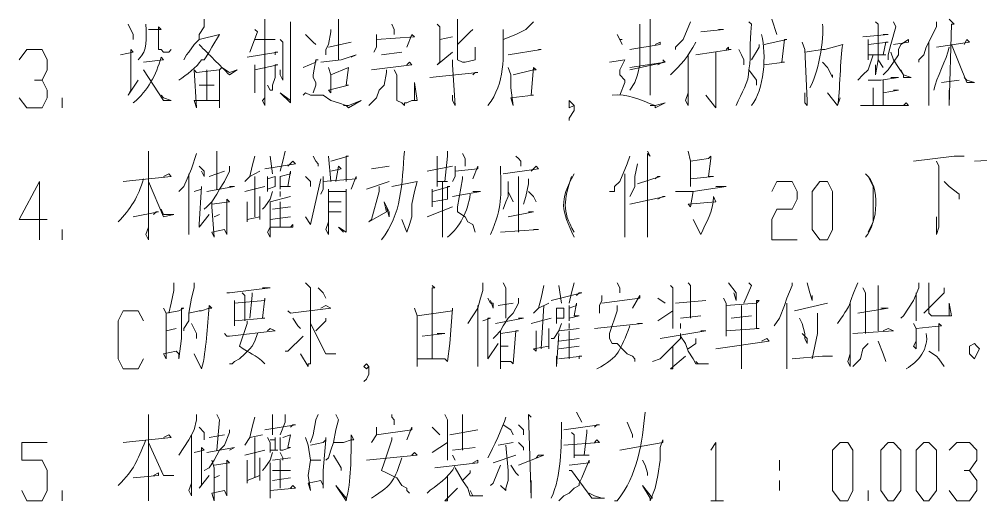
# Model space of a CAD drawing. Header units: millimetres. Extents: x -219 to 948, y -831 to -7.
# Drawn here: x 455.4 to 523.7, y -544.1 to -509.9 of the extents above; entities that cross this region are included whole.
import ezdxf

# ---------------------------------------------------------------- set-up
doc = ezdxf.new("R2010")
doc.units = ezdxf.units.MM
doc.layers.add('1', color=7, linetype='Continuous')

msp = doc.modelspace()

# ---------------------------------------------------------------- linework, layer by layer
at = {"layer": '1', "color": 0, "lineweight": 5}
for points in [[(463.175, -510.269), (463.535, -510.989), (463.535, -511.349)], [(468.575, -509.909), (468.575, -510.449), (468.215, -510.989), (468.215, -511.349), (467.855, -511.709), (467.495, -512.249), (467.315, -512.429), (467.135, -512.789)], [(472.895, -509.909), (472.895, -516.029), (472.715, -515.669), (472.895, -515.489)], [(474.695, -510.089), (474.695, -510.449), (474.695, -515.489), (474.695, -515.669), (474.695, -515.849), (473.975, -515.129), (474.695, -515.669)], [(478.115, -509.909), (478.115, -512.789)], [(481.895, -510.269), (482.075, -510.629), (482.075, -510.989)], [(485.135, -510.269), (485.315, -510.449), (485.315, -512.969), (485.135, -513.149), (486.215, -512.249)], [(486.575, -509.909), (486.575, -512.789), (486.575, -512.789), (486.935, -512.969), (487.115, -512.969), (487.835, -512.789), (487.835, -511.889), (487.835, -512.789)], [(499.535, -510.269), (499.535, -513.149), (499.355, -513.869), (499.175, -514.409), (498.815, -514.949)], [(500.255, -509.909), (500.255, -515.309), (500.255, -514.589)], [(503.135, -510.089), (502.595, -511.349), (502.055, -511.889), (502.055, -512.069)], [(508.895, -509.909), (509.255, -510.989)], [(516.275, -510.089), (516.455, -510.269), (516.455, -512.789), (516.275, -513.869), (516.275, -513.149)], [(517.535, -510.089), (517.715, -510.449), (517.355, -511.709), (517.175, -512.429), (517.175, -512.789)], [(520.595, -510.089), (520.595, -510.449), (519.875, -511.889), (519.695, -512.429), (519.335, -512.789), (519.335, -512.969)], [(521.495, -509.909), (521.855, -510.269), (521.675, -510.269), (521.495, -516.029), (521.495, -514.949)], [(464.615, -510.629), (465.515, -510.629), (465.335, -510.449), (465.335, -510.809), (465.335, -511.889), (465.335, -512.069), (465.515, -512.069), (465.695, -512.249), (466.055, -512.249), (466.235, -512.069)], [(472.175, -510.629), (472.355, -510.809), (471.815, -512.249)], [(477.575, -510.629), (477.575, -510.809), (477.395, -511.709), (477.215, -512.069), (477.215, -512.429)], [(487.655, -510.629), (487.475, -510.809), (486.935, -511.349), (486.575, -511.709)], [(503.855, -510.809), (505.475, -510.629), (505.115, -510.629)], [(472.175, -511.349), (473.615, -511.349)], [(473.975, -511.349), (474.155, -511.529), (474.155, -514.229), (473.975, -513.869), (473.975, -513.509)], [(475.775, -510.989), (476.315, -511.529), (476.495, -511.709)], [(477.395, -511.889), (479.015, -511.529)], [(480.815, -510.989), (480.815, -511.889), (480.635, -512.249)], [(480.815, -511.349), (483.515, -511.169), (483.335, -510.989), (482.975, -511.889)], [(486.215, -511.169), (485.315, -511.349)], [(497.915, -510.989), (498.095, -511.349), (498.275, -511.349)], [(498.095, -511.349), (498.275, -511.709)], [(498.815, -512.069), (500.975, -511.709), (500.975, -511.529), (500.615, -511.709)], [(498.815, -512.069), (500.975, -511.709), (500.975, -511.529), (500.615, -511.709)], [(508.355, -511.709), (509.975, -511.349), (509.795, -511.349), (509.615, -512.969), (509.795, -512.969), (508.355, -513.149)], [(511.055, -511.529), (511.235, -512.069), (511.415, -515.669), (511.415, -516.029), (511.235, -515.849), (511.235, -515.129)], [(515.375, -511.169), (517.175, -510.989), (516.815, -510.989)], [(515.735, -511.349), (515.735, -511.709), (515.735, -512.429), (515.735, -512.789), (515.735, -512.429), (516.995, -512.429), (516.815, -512.429), (516.995, -511.529), (517.175, -511.529), (515.735, -511.709)], [(517.535, -511.709), (518.615, -511.529), (518.615, -511.349), (518.075, -511.709), (517.895, -512.069), (517.895, -512.429), (517.535, -512.969), (517.175, -513.509), (516.815, -513.869)], [(520.055, -511.529), (520.055, -516.029), (520.055, -515.669), (520.055, -514.949)], [(520.595, -511.889), (522.935, -511.529), (522.755, -511.349), (522.575, -511.709)], [(455.435, -512.789), (455.975, -512.069), (457.055, -512.069), (457.415, -512.789), (457.415, -513.509), (457.055, -514.229), (456.515, -514.229)], [(462.635, -512.429), (463.535, -512.249), (463.355, -512.069), (463.355, -514.949), (463.175, -515.309), (463.895, -514.229)], [(471.635, -512.609), (473.795, -512.249), (473.615, -512.249), (473.615, -512.429)], [(482.615, -512.249), (481.175, -512.429)], [(490.175, -512.429), (492.515, -512.069), (492.515, -512.069), (492.335, -512.069)], [(503.495, -512.429), (506.015, -512.069), (505.835, -512.069), (505.835, -511.889), (505.655, -512.069)], [(504.935, -512.249), (504.935, -516.209), (504.215, -515.309)], [(506.555, -512.069), (506.735, -512.429), (506.915, -512.789), (506.915, -513.149)], [(507.995, -511.709), (507.995, -511.889), (507.455, -512.789)], [(517.355, -512.249), (517.535, -512.789), (517.895, -513.329), (518.255, -513.869), (518.255, -514.049), (518.795, -514.049), (518.255, -513.869), (518.075, -513.509)], [(521.675, -511.709), (522.755, -514.409), (523.295, -514.409), (523.295, -514.409), (522.755, -514.229), (522.575, -514.049)], [(475.595, -513.329), (476.495, -512.969), (476.495, -512.789), (476.675, -512.789), (476.495, -512.789), (476.315, -513.869), (476.315, -514.049), (476.495, -514.409), (476.495, -514.589), (476.315, -515.129)], [(476.855, -512.969), (478.295, -512.789), (479.375, -512.429), (479.015, -512.609)], [(480.455, -513.509), (483.335, -513.149), (483.155, -512.969), (482.975, -513.149)], [(486.215, -512.789), (486.215, -513.149), (486.395, -516.029), (486.215, -515.669), (486.215, -515.309)], [(497.375, -512.969), (498.455, -512.789), (498.455, -512.789), (498.095, -513.509), (498.095, -513.869), (498.455, -514.229), (498.455, -514.409), (498.095, -515.309)], [(498.815, -513.329), (501.335, -512.969), (501.155, -512.789)], [(498.815, -513.509), (501.335, -512.969), (501.155, -512.969), (500.795, -513.149)], [(502.955, -512.429), (502.955, -516.029), (502.775, -515.669), (502.955, -515.129)], [(512.495, -512.969), (512.855, -513.329), (513.035, -513.689), (513.215, -514.049), (513.215, -513.869)], [(516.095, -512.429), (515.735, -513.509), (515.375, -513.869), (515.015, -514.229)], [(516.455, -512.789), (516.815, -513.329)], [(464.255, -513.509), (465.695, -515.669), (466.235, -515.669), (465.695, -515.489), (465.515, -515.309)], [(468.755, -513.509), (468.755, -515.669)], [(472.175, -513.149), (472.175, -515.129), (472.175, -514.589)], [(472.175, -513.509), (473.795, -513.149), (473.615, -513.149), (473.615, -513.509), (473.615, -514.049), (473.435, -514.589), (473.435, -514.949), (473.255, -514.949), (473.075, -514.589), (473.255, -514.949)], [(477.395, -513.329), (477.575, -513.869), (477.575, -515.129), (477.395, -514.949), (478.835, -514.589), (478.655, -514.589), (478.835, -513.329), (477.575, -513.869)], [(481.535, -513.509), (481.535, -513.689), (481.355, -514.589), (480.995, -514.949), (480.815, -515.489), (480.275, -516.029)], [(482.075, -513.509), (482.255, -513.869), (482.255, -515.669), (482.255, -515.669), (482.615, -515.849), (482.795, -516.029), (482.795, -515.849), (482.975, -515.849), (483.335, -515.669), (483.695, -515.669), (483.515, -514.409), (483.515, -515.669)], [(484.595, -514.049), (488.015, -513.689), (487.835, -513.689), (487.655, -513.869)], [(490.175, -513.329), (490.355, -513.869), (490.355, -514.769), (490.535, -516.029), (490.355, -515.489), (491.975, -515.309), (491.795, -515.309), (491.975, -513.329), (492.155, -513.509), (491.975, -513.509), (490.535, -513.869)], [(507.275, -513.509), (507.815, -514.229), (507.815, -514.589)], [(457.055, -514.229), (457.415, -514.949), (457.415, -515.489), (457.055, -516.209), (455.975, -516.209), (455.435, -515.489)], [(515.735, -514.229), (516.635, -514.229), (517.895, -514.049), (517.355, -514.049)], [(516.815, -514.229), (516.815, -516.029)], [(522.215, -514.229), (520.955, -514.409)], [(468.215, -514.589), (469.295, -514.589)], [(516.095, -514.769), (516.095, -514.949), (516.095, -516.029), (515.195, -516.029)], [(516.815, -515.129), (517.895, -514.949), (517.715, -514.949), (517.535, -514.949)], [(458.495, -516.209), (458.495, -515.489)], [(475.595, -515.309), (475.775, -515.129), (476.135, -515.309), (476.675, -515.309), (477.035, -515.309), (477.575, -515.669), (478.115, -515.849), (478.655, -516.029), (478.835, -516.209), (479.735, -515.669), (478.835, -516.029), (478.475, -516.029)], [(494.495, -517.109), (494.495, -516.929), (494.855, -516.389), (494.855, -516.029), (494.495, -515.669), (494.495, -516.029), (494.495, -516.209), (494.855, -516.029)], [(516.095, -516.029), (518.615, -516.029), (518.435, -515.849), (518.255, -516.029)], [(464.615, -519.269), (464.615, -525.569), (464.435, -525.209), (464.615, -524.669)], [(468.035, -519.449), (467.675, -520.529), (467.135, -521.789), (466.775, -522.149)], [(469.475, -519.269), (469.475, -521.969)], [(472.175, -519.629), (471.995, -520.349), (471.815, -521.069), (471.455, -521.429)], [(473.255, -519.629), (473.435, -520.889)], [(474.335, -519.269), (474.155, -519.989), (473.975, -520.709)], [(476.315, -519.629), (476.495, -519.989), (476.675, -520.169), (476.675, -520.349)], [(477.395, -519.629), (477.575, -521.429)], [(477.575, -519.989), (478.835, -519.629), (478.655, -519.629), (478.655, -521.429)], [(485.135, -519.629), (485.135, -519.629), (485.135, -519.629), (485.135, -521.789), (485.135, -521.429), (485.855, -521.429), (485.675, -521.429), (485.855, -519.629), (485.855, -519.269)], [(486.935, -519.449), (487.115, -519.809), (487.115, -520.349), (487.115, -519.989)], [(490.715, -519.629), (490.895, -519.809), (491.075, -519.989), (491.075, -520.349)], [(498.815, -519.629), (498.635, -520.169), (498.095, -521.429), (497.735, -521.789), (497.735, -522.149), (497.375, -522.149)], [(500.075, -519.269), (500.255, -519.629), (500.075, -519.449), (500.075, -525.389), (500.075, -524.129)], [(502.955, -519.269), (503.135, -519.989), (503.135, -521.789), (503.135, -521.249), (504.755, -521.069), (504.395, -521.069), (504.575, -519.809), (504.575, -519.629), (504.575, -519.629), (504.395, -519.809), (503.135, -519.989)], [(518.975, -519.989), (521.855, -519.629), (522.575, -519.629), (522.395, -519.629), (522.035, -519.629)], [(523.295, -519.989), (526.895, -519.809), (526.715, -519.629), (526.535, -519.809)], [(468.215, -520.349), (468.575, -520.709), (468.575, -521.069), (468.395, -520.709)], [(470.375, -520.349), (470.375, -520.709), (470.015, -521.429), (469.655, -521.969), (469.475, -522.329), (469.115, -522.869), (468.755, -523.229), (468.575, -523.409)], [(472.895, -520.529), (475.055, -520.169), (474.875, -519.989), (474.515, -520.349)], [(477.575, -520.709), (478.295, -520.529), (478.115, -520.349), (477.935, -521.429)], [(480.455, -520.529), (481.715, -520.349)], [(486.215, -520.349), (484.415, -520.709)], [(486.395, -520.349), (486.395, -521.069), (486.215, -521.429)], [(486.395, -520.709), (488.015, -520.529), (488.015, -520.349), (487.655, -521.249)], [(489.815, -520.889), (492.335, -520.529), (492.155, -520.349), (491.795, -520.709)], [(499.355, -520.169), (499.175, -521.069), (499.175, -521.789), (498.995, -522.149), (498.815, -522.509)], [(520.595, -519.989), (520.775, -520.349), (520.775, -524.669), (520.595, -525.209), (520.595, -523.949)], [(462.815, -521.429), (466.235, -521.069), (466.055, -520.889), (465.695, -521.069)], [(467.495, -520.889), (467.495, -525.209), (467.495, -524.309)], [(470.015, -520.709), (468.935, -521.069)], [(471.815, -521.069), (472.535, -520.709)], [(472.175, -521.069), (472.175, -523.949)], [(473.075, -521.069), (473.075, -522.149), (473.075, -521.969), (473.615, -521.789), (473.615, -521.789), (473.615, -521.069), (473.615, -521.069), (473.075, -521.249)], [(473.975, -521.069), (473.975, -521.969), (473.975, -521.789), (474.695, -521.789), (474.515, -521.789), (474.695, -520.709), (474.695, -520.889), (473.975, -521.069)], [(475.775, -521.069), (476.135, -521.429), (476.135, -521.789)], [(477.035, -521.069), (477.035, -521.969), (476.855, -522.329)], [(477.035, -521.429), (479.375, -521.249), (479.375, -521.069), (479.015, -521.969)], [(486.935, -521.069), (486.935, -521.249), (486.575, -523.229), (486.575, -523.589), (487.115, -523.949), (487.295, -524.309), (487.655, -524.489), (487.835, -525.029), (487.655, -524.489)], [(490.895, -521.069), (490.895, -525.029)], [(498.455, -520.889), (498.455, -525.389), (498.455, -524.489)], [(499.355, -521.609), (500.975, -521.069), (500.795, -521.069), (500.615, -521.249)], [(515.735, -521.069), (516.095, -521.789), (516.095, -522.149), (516.095, -523.769), (516.095, -524.309), (515.735, -525.029)], [(457.415, -524.129), (455.435, -524.129), (456.875, -521.429), (456.875, -525.569)], [(464.615, -521.429), (465.695, -523.949), (466.415, -523.769), (465.695, -523.769), (465.515, -523.409)], [(467.855, -522.149), (467.855, -522.149), (468.395, -521.969), (468.395, -521.789), (468.215, -524.489), (468.215, -524.669), (468.935, -523.769)], [(468.755, -522.149), (470.735, -521.789), (470.375, -521.789)], [(472.895, -521.789), (471.455, -522.149)], [(475.775, -523.949), (476.135, -524.489), (476.855, -521.249)], [(480.095, -521.969), (481.715, -521.429)], [(480.995, -521.789), (480.995, -522.149), (480.455, -524.129), (480.275, -524.309), (481.535, -523.589), (481.355, -522.869), (481.715, -523.589), (481.715, -523.949), (481.535, -523.229)], [(481.895, -521.789), (483.695, -521.429), (483.695, -521.429), (483.515, -522.149), (483.335, -523.049), (483.335, -523.949), (483.155, -524.489), (482.975, -525.029), (482.975, -525.029), (482.615, -524.129), (482.975, -525.029)], [(484.775, -521.969), (484.775, -523.229), (484.775, -522.869), (485.855, -522.689), (485.855, -521.789), (486.035, -521.789), (484.775, -522.149)], [(485.495, -521.429), (485.495, -525.389), (485.495, -524.309)], [(490.175, -521.429), (490.175, -521.789), (490.175, -522.509), (489.995, -522.869), (489.815, -523.409)], [(491.615, -521.249), (491.615, -521.609), (491.435, -522.509), (491.255, -523.049)], [(502.055, -522.149), (502.415, -522.149), (503.315, -522.149), (505.655, -521.789), (505.295, -521.789), (504.935, -521.789)], [(508.895, -522.149), (509.255, -521.429), (510.335, -521.429), (510.695, -522.149), (510.695, -522.689), (510.335, -523.409), (509.255, -523.409), (508.895, -524.129), (508.895, -525.569), (510.695, -525.569)], [(512.315, -525.569), (511.775, -524.849), (511.775, -522.149), (512.315, -521.429), (512.855, -521.429), (513.215, -522.149), (513.215, -524.849), (512.855, -525.569), (512.315, -525.569)], [(521.135, -521.429), (521.495, -521.789), (522.215, -522.329), (522.215, -522.689)], [(471.635, -522.869), (471.635, -524.309), (471.635, -524.129), (472.535, -523.949), (472.535, -524.129), (472.535, -523.229), (472.535, -522.509)], [(473.435, -522.149), (473.255, -522.689), (472.895, -523.229), (472.715, -523.409)], [(473.255, -522.869), (474.695, -522.509)], [(473.975, -522.149), (473.975, -522.509), (473.975, -522.509)], [(477.395, -521.969), (477.395, -525.209), (477.215, -524.849), (477.395, -524.309)], [(477.395, -522.149), (478.655, -522.149), (478.655, -521.969), (478.655, -525.029), (478.115, -524.669), (478.475, -525.029)], [(486.215, -522.509), (488.195, -522.149), (487.655, -522.149)], [(490.175, -522.149), (490.535, -522.869)], [(491.615, -522.149), (491.975, -522.509), (492.155, -522.869)], [(498.815, -523.049), (501.335, -522.509), (501.155, -522.509), (500.795, -522.689)], [(469.115, -522.869), (469.115, -523.229), (469.295, -525.389), (469.115, -525.029), (470.015, -524.849), (470.195, -525.209), (470.195, -522.689), (470.375, -522.869), (469.115, -523.049)], [(473.255, -522.869), (473.255, -525.389), (473.075, -525.029), (473.255, -524.669)], [(473.435, -523.409), (474.695, -523.229)], [(473.975, -522.869), (473.975, -524.669)], [(478.295, -522.869), (477.395, -522.869)], [(486.215, -523.229), (484.415, -523.949)], [(463.535, -523.949), (465.335, -523.589), (465.155, -523.589), (464.975, -523.769)], [(469.655, -523.769), (469.295, -523.949)], [(477.395, -523.589), (478.295, -523.589)], [(490.175, -523.949), (491.975, -523.589), (491.795, -523.589), (491.615, -523.589)], [(474.695, -523.949), (473.255, -524.129)], [(473.255, -524.669), (474.875, -524.669), (474.875, -524.489), (474.695, -524.669)], [(458.495, -525.569), (458.495, -524.849)], [(489.635, -525.029), (492.335, -524.849), (491.975, -524.849)], [(466.415, -528.629), (466.415, -529.169), (466.235, -530.069), (466.055, -530.789)], [(467.855, -528.629), (467.855, -528.989), (467.675, -529.709), (467.495, -530.789), (467.495, -531.329), (467.135, -531.869), (467.135, -532.049)], [(475.775, -528.629), (476.135, -528.989), (476.135, -534.389), (475.955, -534.389), (475.955, -534.569), (475.415, -533.669)], [(488.375, -528.629), (488.375, -529.169), (488.195, -529.709), (488.015, -530.429), (487.655, -530.969), (487.295, -531.509)], [(489.815, -528.629), (489.995, -528.989), (489.995, -531.149)], [(494.855, -528.629), (494.675, -529.349), (494.495, -530.069)], [(497.915, -528.629), (498.095, -528.989), (498.095, -528.989), (498.095, -529.349)], [(502.955, -528.629), (503.135, -528.809), (503.135, -531.149)], [(505.835, -528.629), (506.375, -529.349), (506.375, -529.889), (506.195, -529.349)], [(507.275, -528.629), (507.455, -528.809), (507.455, -528.809), (506.915, -530.069)], [(510.335, -528.629), (510.335, -528.809), (509.975, -529.709), (509.795, -530.249), (509.435, -531.149), (509.075, -531.689)], [(511.415, -528.629), (511.595, -529.349), (511.775, -529.889), (511.775, -529.529)], [(519.335, -528.629), (519.335, -528.989), (518.975, -529.889), (518.615, -530.429), (518.255, -530.969), (518.075, -531.149)], [(520.055, -528.629), (520.055, -530.789), (520.235, -530.969), (521.675, -530.969), (521.495, -530.069), (521.495, -530.969)], [(470.195, -529.349), (470.375, -529.349), (473.255, -528.989), (473.075, -528.989), (472.715, -528.989)], [(471.275, -529.349), (471.455, -529.529), (471.455, -531.329)], [(471.995, -529.349), (471.995, -529.529), (471.815, -531.149)], [(476.675, -528.989), (477.035, -529.349), (477.215, -529.709)], [(484.775, -528.809), (484.955, -528.989), (484.775, -528.989), (484.775, -534.029)], [(492.695, -528.809), (492.515, -529.709), (492.335, -530.429), (491.975, -530.789)], [(493.235, -529.889), (495.395, -529.349), (495.215, -529.349), (495.035, -529.529)], [(493.775, -528.809), (493.955, -530.069)], [(501.695, -528.809), (501.875, -528.989), (501.875, -528.989), (501.875, -531.869)], [(515.375, -528.989), (515.555, -529.349), (515.555, -532.229)], [(516.455, -528.809), (516.455, -528.989), (516.455, -532.049)], [(519.155, -529.349), (519.155, -531.329), (519.155, -530.789)], [(521.135, -528.989), (521.135, -529.349), (520.415, -530.069), (520.055, -530.429), (519.695, -530.789)], [(470.735, -529.889), (470.735, -530.249), (470.735, -531.689), (470.735, -531.329), (472.895, -531.149), (472.715, -531.149), (472.895, -529.709), (472.895, -529.889), (470.735, -530.069)], [(488.735, -529.709), (488.915, -530.069), (489.095, -530.069), (489.095, -530.429), (488.915, -529.889)], [(490.895, -529.709), (490.895, -530.069), (490.535, -530.789), (490.175, -531.149), (489.815, -531.689), (489.635, -532.049), (489.275, -532.409), (489.095, -532.589)], [(490.535, -530.069), (489.455, -530.249)], [(492.335, -530.429), (493.055, -530.069)], [(494.495, -530.249), (494.495, -531.329), (494.495, -531.149), (495.215, -530.969), (494.855, -530.969), (495.035, -530.069), (495.035, -530.249), (494.495, -530.429)], [(496.835, -529.529), (496.835, -529.889), (496.655, -530.249), (496.655, -530.429), (496.655, -530.789)], [(496.835, -530.069), (499.535, -529.709), (499.535, -529.529), (498.995, -530.429)], [(500.795, -529.709), (501.335, -530.069)], [(502.055, -530.069), (504.215, -529.889)], [(505.475, -529.709), (505.655, -530.069), (505.655, -530.969), (505.655, -532.409), (505.655, -532.049), (507.995, -531.869), (507.815, -531.869), (507.815, -530.069), (507.995, -529.889), (507.815, -529.889), (507.815, -530.069), (505.655, -530.249)], [(509.975, -530.069), (509.975, -534.749), (509.975, -534.029)], [(510.515, -530.609), (512.855, -530.069)], [(514.475, -530.069), (514.475, -534.569), (514.295, -534.209), (514.475, -533.669)], [(464.255, -534.029), (463.895, -534.749), (462.815, -534.749), (462.455, -534.029), (462.455, -531.329), (462.815, -530.609), (463.895, -530.609), (464.255, -531.329)], [(465.695, -530.429), (465.875, -530.789), (465.875, -534.029), (465.695, -533.669), (466.595, -533.489), (466.775, -533.669), (466.775, -534.029), (466.955, -532.589), (466.955, -530.429), (467.135, -530.429), (466.775, -530.609), (465.875, -530.789)], [(474.515, -530.609), (474.695, -530.789), (474.695, -530.789), (477.575, -530.429), (477.215, -530.249), (476.855, -530.429)], [(483.515, -530.429), (483.695, -530.969), (483.695, -534.569), (483.695, -534.029), (485.675, -534.029), (485.315, -534.029), (485.675, -534.029), (485.855, -534.209), (486.035, -532.949), (486.215, -530.429), (486.215, -530.609), (483.695, -530.969)], [(488.015, -530.249), (488.015, -534.569), (488.015, -534.209), (488.015, -533.489)], [(492.695, -530.249), (492.515, -533.309)], [(493.595, -530.429), (493.595, -531.509), (493.595, -531.149), (494.135, -531.149), (494.135, -531.149), (494.135, -530.429), (493.595, -530.429)], [(497.915, -530.249), (497.915, -530.609), (497.375, -532.229), (497.375, -532.589), (497.555, -532.949), (497.915, -532.949), (498.275, -533.309), (498.635, -533.669), (498.995, -533.849), (499.175, -534.029), (499.175, -534.209)], [(500.795, -531.329), (501.875, -530.609)], [(506.735, -530.249), (506.735, -532.949), (506.735, -534.749), (506.735, -534.389), (506.735, -533.669)], [(515.015, -530.789), (517.175, -530.429), (516.995, -530.429), (516.635, -530.429)], [(474.875, -531.149), (475.235, -531.689), (475.415, -531.869)], [(477.215, -531.149), (477.215, -531.329), (476.495, -532.049)], [(488.375, -531.329), (488.915, -531.149), (488.735, -531.149), (488.735, -533.669), (488.735, -534.029), (489.455, -532.949)], [(489.275, -531.509), (491.255, -531.149), (491.075, -531.149), (490.895, -531.149)], [(493.235, -531.149), (491.795, -531.509)], [(502.415, -531.149), (503.855, -530.969)], [(506.015, -531.149), (507.455, -530.969)], [(510.875, -531.149), (511.055, -531.509), (511.235, -532.229), (511.235, -532.589), (511.415, -532.949), (511.415, -532.589), (511.055, -532.229)], [(512.135, -530.789), (512.135, -531.149), (512.135, -532.229), (511.955, -533.129), (511.775, -534.029)], [(465.875, -532.049), (466.595, -531.869)], [(467.675, -531.509), (468.035, -532.229), (468.035, -532.589)], [(470.015, -532.229), (470.195, -532.409), (470.375, -532.409), (473.615, -532.049), (473.255, -531.869), (473.075, -532.049)], [(476.135, -531.509), (477.215, -533.669), (477.935, -533.669), (477.215, -533.669), (477.035, -533.309)], [(489.635, -532.049), (489.635, -534.749), (489.635, -534.209), (490.355, -534.209), (490.535, -534.389), (490.715, -532.049), (490.895, -532.049), (489.635, -532.229)], [(492.155, -532.049), (492.155, -533.489), (491.975, -533.309), (493.055, -533.129), (493.055, -533.309), (493.055, -532.589), (493.055, -531.869)], [(493.955, -531.509), (493.775, -532.049), (493.415, -532.589), (493.235, -532.589)], [(493.775, -532.049), (495.215, -531.869)], [(494.495, -531.509), (494.495, -531.689), (494.495, -531.869)], [(494.495, -532.049), (494.495, -534.029)], [(496.295, -531.869), (499.715, -531.509), (499.535, -531.509), (499.355, -531.509)], [(500.975, -532.589), (504.215, -532.049), (503.855, -532.049)], [(502.415, -531.509), (502.415, -531.869)], [(514.655, -532.229), (517.535, -532.049), (517.175, -531.869), (516.815, -532.049)], [(518.975, -531.509), (519.155, -531.869), (519.155, -533.309), (518.975, -533.129), (519.155, -532.769)], [(519.155, -531.869), (520.955, -531.689), (520.775, -531.509), (520.775, -533.489), (520.775, -532.769)], [(472.355, -532.229), (472.175, -532.769), (471.995, -533.129), (471.815, -533.309), (471.455, -533.669), (471.095, -534.029), (470.735, -534.209), (470.555, -534.389), (470.375, -534.389)], [(474.335, -533.489), (474.515, -533.489), (475.595, -532.409)], [(484.055, -532.409), (485.675, -532.229), (485.495, -532.229), (485.135, -532.229)], [(493.775, -532.229), (493.595, -534.569), (493.595, -533.849)], [(493.775, -532.769), (495.215, -532.589)], [(502.415, -532.229), (502.415, -532.589), (502.055, -532.949), (501.515, -533.489), (500.975, -534.029), (500.435, -534.209)], [(502.415, -532.409), (502.775, -532.949), (502.955, -533.489), (503.315, -534.029), (503.495, -534.389), (504.395, -534.389), (503.675, -534.389), (503.495, -534.209)], [(503.495, -532.589), (503.495, -532.949), (502.955, -533.309)], [(504.935, -533.309), (508.715, -532.769), (508.535, -532.589), (508.175, -532.769)], [(516.455, -532.769), (516.815, -533.669), (516.995, -534.209), (516.815, -533.669)], [(490.175, -533.129), (489.635, -533.129)], [(495.215, -533.129), (493.775, -533.309)], [(501.875, -533.129), (501.875, -534.749), (501.695, -534.749), (502.775, -533.849)], [(515.735, -532.949), (515.375, -533.309), (515.195, -534.029), (514.655, -534.569)], [(520.055, -533.489), (520.595, -533.849), (520.775, -534.029), (521.135, -534.569)], [(523.655, -533.309), (523.475, -533.129), (523.295, -532.949), (522.935, -533.129), (522.935, -533.309), (522.935, -533.669), (523.295, -534.029), (523.475, -533.669), (523.655, -533.309)], [(493.775, -534.029), (495.395, -533.849), (495.215, -533.849), (495.215, -534.029)], [(510.335, -534.029), (512.495, -533.849), (513.215, -533.849)], [(479.915, -535.649), (480.095, -535.469), (480.275, -535.109), (480.275, -534.569), (480.095, -534.389), (479.915, -534.569), (480.095, -534.749), (480.275, -534.569)], [(464.615, -537.989), (464.615, -544.109), (464.615, -543.209)], [(468.035, -537.989), (468.035, -538.349), (467.855, -539.069), (467.495, -539.789), (467.135, -540.329), (466.775, -540.869)], [(469.475, -537.989), (469.655, -538.349), (469.475, -540.509)], [(472.175, -538.169), (471.995, -538.889), (471.815, -539.609), (471.455, -540.149)], [(473.435, -537.989), (473.435, -539.429)], [(474.335, -537.989), (474.335, -538.529), (473.975, -539.429)], [(476.675, -537.989), (476.495, -538.349), (476.315, -539.429), (476.135, -539.969)], [(477.935, -537.989), (478.115, -538.349), (477.935, -539.069), (477.755, -539.969), (477.575, -540.509), (477.395, -541.049), (477.215, -541.229)], [(481.895, -537.989), (481.895, -538.169), (482.075, -538.349), (482.075, -538.709)], [(485.675, -537.989), (485.855, -538.349), (485.855, -541.229)], [(486.935, -537.989), (486.935, -538.169), (486.935, -537.989), (486.935, -540.509)], [(491.615, -537.989), (491.795, -538.169), (491.615, -537.989), (491.795, -543.929), (491.795, -542.669)], [(495.035, -537.809), (495.395, -538.529)], [(468.215, -538.889), (468.575, -539.249), (468.575, -539.789), (468.575, -539.249)], [(472.895, -539.069), (475.055, -538.709), (474.875, -538.709), (474.695, -538.889)], [(480.815, -538.889), (480.815, -539.429), (480.455, -539.969)], [(480.815, -539.429), (483.335, -539.069), (483.335, -538.889), (482.975, -539.789)], [(484.775, -538.889), (485.315, -539.429)], [(489.815, -538.709), (490.355, -539.069), (490.535, -539.429)], [(490.895, -538.709), (491.255, -539.069), (491.255, -539.429)], [(494.135, -539.069), (496.655, -538.709), (496.475, -538.709), (496.295, -538.889)], [(498.995, -539.609), (498.995, -539.429), (498.635, -538.529)], [(462.815, -539.969), (466.235, -539.609), (466.055, -539.429), (465.695, -539.609)], [(467.675, -539.429), (467.675, -543.749), (467.495, -543.389), (467.675, -542.849)], [(470.375, -539.069), (470.375, -539.249), (470.015, -540.149), (469.655, -540.509), (469.295, -541.229), (468.935, -541.769), (468.575, -541.949)], [(470.015, -539.429), (468.935, -539.609)], [(471.815, -539.609), (472.715, -539.429)], [(472.175, -539.609), (472.175, -542.489)], [(473.075, -539.609), (473.255, -539.969), (473.255, -540.689), (473.255, -540.509), (473.795, -540.509), (473.615, -540.509), (473.615, -539.609), (473.615, -539.789), (473.255, -539.789)], [(473.975, -539.609), (473.975, -540.509), (474.155, -540.509), (474.695, -540.329), (474.515, -540.329), (474.695, -539.429), (474.695, -539.429), (474.155, -539.609)], [(475.775, -539.609), (475.955, -540.149), (476.135, -541.229), (475.955, -542.309), (476.135, -543.389), (475.955, -542.849), (476.855, -542.669), (477.035, -543.029), (477.035, -543.209), (477.035, -541.949), (477.215, -539.789), (477.215, -539.609), (477.215, -539.789), (477.035, -539.969), (476.135, -540.149)], [(481.895, -539.609), (481.895, -539.789), (481.355, -541.409), (481.175, -541.949), (481.535, -542.129), (481.895, -542.309), (482.255, -542.489), (482.615, -543.029), (482.975, -543.209), (482.975, -543.389), (483.155, -543.569)], [(486.035, -539.429), (488.015, -539.069)], [(494.675, -539.249), (494.855, -539.429), (494.855, -541.049), (494.855, -540.869), (495.935, -540.869), (495.575, -540.869), (495.755, -539.249), (495.755, -539.069)], [(455.615, -543.389), (455.975, -544.109), (457.055, -544.109), (457.415, -543.389), (457.415, -541.949), (457.055, -541.229), (455.615, -541.229), (455.615, -539.969), (457.415, -539.969)], [(464.615, -539.969), (465.695, -542.309), (466.415, -542.309), (465.695, -542.309), (465.515, -541.949)], [(467.855, -540.689), (468.575, -540.509), (468.395, -540.329), (468.395, -543.029), (468.215, -543.209), (468.935, -542.309)], [(468.755, -540.689), (470.735, -540.329), (470.735, -540.329), (470.375, -540.509)], [(484.775, -540.689), (485.855, -539.969)], [(486.215, -540.509), (487.835, -540.329)], [(490.535, -539.969), (489.455, -540.149)], [(489.995, -540.149), (490.175, -541.949), (490.175, -542.669), (489.995, -543.209), (489.995, -543.389), (489.635, -543.029), (489.995, -543.389)], [(490.895, -539.969), (491.255, -540.329), (491.255, -540.509)], [(494.135, -540.149), (496.655, -539.969), (496.475, -539.789), (496.295, -539.969)], [(499.715, -543.029), (500.255, -543.929), (500.255, -544.109), (500.615, -543.209), (500.795, -542.309), (500.975, -541.229), (500.975, -540.329), (501.155, -539.789), (501.155, -539.969), (498.095, -540.509)], [(504.575, -540.509), (504.935, -539.969), (504.935, -544.109)], [(513.755, -544.109), (513.215, -543.389), (513.215, -540.509), (513.755, -539.969), (514.295, -539.969), (514.655, -540.509), (514.655, -543.389), (514.295, -544.109), (513.755, -544.109)], [(517.175, -544.109), (516.635, -543.389), (516.635, -540.509), (517.175, -539.969), (517.535, -539.969), (518.075, -540.509), (518.075, -543.389), (517.535, -544.109), (517.175, -544.109)], [(519.695, -544.109), (519.155, -543.389), (519.155, -540.509), (519.695, -539.969), (520.055, -539.969), (520.595, -540.509), (520.595, -543.389), (520.055, -544.109), (519.695, -544.109)], [(521.495, -540.509), (522.035, -539.969), (522.935, -539.969), (523.475, -540.509), (523.475, -541.229), (522.935, -541.949), (522.575, -541.949)], [(472.895, -540.509), (471.455, -540.869)], [(473.435, -540.689), (473.255, -541.229), (472.895, -541.769), (472.715, -541.949)], [(473.975, -540.689), (474.155, -541.049), (474.155, -541.229)], [(477.755, -540.869), (478.295, -541.769), (478.295, -541.949)], [(480.095, -541.229), (483.695, -540.869), (483.515, -540.689), (483.335, -540.869)], [(486.215, -540.869), (486.395, -541.229)], [(489.095, -541.409), (490.715, -540.869)], [(490.895, -541.589), (492.695, -540.869), (492.335, -540.869), (492.155, -541.049)], [(469.115, -541.229), (469.295, -541.769), (469.295, -544.109), (469.115, -543.569), (470.015, -543.389), (470.195, -543.749), (470.195, -541.229), (470.375, -541.409), (469.295, -541.589)], [(471.635, -541.229), (471.635, -542.849), (471.635, -542.669), (472.535, -542.309), (472.535, -542.669), (472.535, -541.949), (472.535, -541.049)], [(473.255, -541.409), (473.255, -543.929), (473.255, -543.209)], [(473.435, -541.229), (474.695, -541.049)], [(473.975, -541.229), (473.975, -543.209)], [(476.135, -541.229), (476.855, -541.229)], [(484.955, -541.769), (488.015, -541.409), (488.015, -541.229), (487.655, -541.409)], [(489.635, -541.589), (489.095, -542.849), (488.915, -543.029)], [(490.355, -541.589), (490.715, -542.129), (490.895, -542.309)], [(494.495, -541.589), (495.935, -541.409), (495.935, -541.229), (495.395, -542.489), (495.215, -542.849), (495.215, -543.029), (494.855, -543.209), (494.495, -543.569), (494.135, -543.749), (493.775, -544.109)], [(499.715, -541.229), (499.895, -541.589), (500.075, -542.129), (500.075, -542.309)], [(509.435, -541.229), (509.435, -541.949)], [(463.535, -542.489), (465.335, -542.309), (465.335, -542.129), (464.975, -542.309)], [(469.655, -542.309), (469.295, -542.489)], [(473.435, -541.949), (474.695, -541.949)], [(485.855, -542.309), (485.855, -544.109), (485.675, -544.109), (486.575, -543.209)], [(486.395, -541.769), (486.935, -542.669), (487.295, -543.209), (487.475, -543.749), (487.655, -543.749), (488.375, -543.749), (487.655, -543.749), (487.475, -543.389)], [(487.475, -541.949), (487.475, -542.129), (486.935, -542.669)], [(494.495, -541.949), (494.675, -541.949), (496.115, -543.929), (497.015, -543.929), (496.835, -543.929), (496.295, -543.749), (495.935, -543.569)], [(522.935, -541.949), (523.475, -542.669), (523.475, -543.389), (522.935, -544.109), (522.035, -544.109), (521.495, -543.389)], [(473.255, -543.389), (475.055, -543.209), (474.875, -543.029), (474.695, -543.209)], [(474.695, -542.489), (473.435, -542.669)], [(499.715, -543.029), (500.435, -543.929), (500.255, -543.929)], [(509.435, -542.669), (509.435, -543.389)], [(458.495, -544.109), (458.495, -543.389)], [(515.735, -544.109), (515.735, -543.389)], [(504.575, -544.109), (505.475, -544.109)]]:
    msp.add_lwpolyline(points, dxfattribs=at)
for points in [[(464.435, -510.269), (464.435, -511.349), (464.615, -512.069), (463.895, -512.789)], [(512.495, -510.269), (512.675, -511.169), (512.135, -514.049), (511.595, -514.769)], [(503.495, -511.529), (502.955, -512.609), (502.415, -513.149), (501.695, -513.869)], [(508.175, -510.989), (508.535, -512.429), (508.355, -514.949), (507.455, -516.029)], [(521.495, -511.889), (521.315, -512.789), (520.595, -514.049), (520.415, -514.949)], [(481.175, -525.569), (482.615, -523.769), (482.615, -521.609), (482.795, -519.269)], [(489.635, -520.349), (489.635, -522.689), (489.815, -523.049), (488.915, -525.209)], [(494.855, -525.389), (493.955, -523.409), (493.775, -522.869), (494.855, -520.889)], [(494.675, -521.069), (494.135, -522.869), (493.955, -523.409), (494.855, -525.029)], [(515.555, -525.389), (516.455, -524.309), (516.635, -521.789), (515.555, -520.889)], [(464.255, -521.249), (463.895, -522.509), (463.355, -523.409), (462.455, -524.309)], [(487.475, -522.329), (487.295, -523.589), (486.755, -524.669), (485.855, -525.389)], [(515.015, -528.629), (514.115, -530.609), (514.835, -529.709), (513.575, -531.509)], [(498.815, -531.689), (498.095, -533.489), (498.095, -533.849), (496.475, -534.749)], [(519.875, -532.229), (520.055, -533.309), (519.335, -534.209), (518.435, -534.749)], [(489.995, -538.169), (489.815, -538.889), (489.095, -540.329), (488.735, -541.049)], [(493.955, -538.529), (493.955, -540.329), (493.955, -542.309), (493.235, -543.929)], [(464.435, -539.789), (463.715, -541.409), (463.715, -541.769), (462.455, -543.029)], [(482.615, -541.049), (482.075, -542.669), (482.075, -542.849), (480.455, -543.929)], [(486.395, -541.589), (486.035, -542.489), (484.955, -543.029), (484.415, -543.569)]]:
    msp.add_open_spline(points, degree=3, dxfattribs=at)
for points, knots in [([(491.975, -510.089), (491.975, -510.089), (491.795, -510.269), (491.795, -510.269), (491.795, -510.269), (491.435, -510.629), (491.435, -510.629), (491.435, -510.629), (490.715, -510.989), (490.715, -510.989), (490.715, -510.989), (489.815, -511.349), (489.815, -511.349), (489.815, -511.349), (489.815, -510.629), (489.815, -510.629), (489.815, -512.609), (489.995, -514.409), (488.735, -516.029)], [0, 0, 0, 0, 1, 1, 1, 2, 2, 2, 3, 3, 3, 4, 4, 4, 5, 5, 5, 6, 6, 6, 6]), ([(507.275, -510.089), (507.275, -510.089), (507.455, -510.269), (507.455, -510.269), (507.455, -510.269), (507.455, -510.269), (507.455, -510.269), (507.275, -511.889), (507.455, -512.249), (507.275, -513.509), (507.275, -514.409), (506.735, -515.129), (506.375, -516.029)], [0, 0, 0, 0, 1, 1, 1, 2, 2, 2, 3, 3, 3, 4, 4, 4, 4]), ([(468.215, -511.349), (468.215, -511.349), (469.655, -510.989), (469.655, -510.989), (469.655, -510.989), (469.655, -510.989), (469.655, -510.989), (469.655, -510.989), (469.115, -511.889), (469.115, -511.889), (469.115, -511.889), (468.935, -512.249), (468.935, -512.249), (468.935, -512.249), (468.575, -512.789), (468.575, -512.789), (468.575, -512.789), (468.395, -512.789), (468.395, -512.789), (468.035, -513.329), (467.315, -513.869), (466.775, -514.229)], [0, 0, 0, 0, 1, 1, 1, 2, 2, 2, 3, 3, 3, 4, 4, 4, 5, 5, 5, 6, 6, 6, 7, 7, 7, 7]), ([(468.215, -511.709), (468.935, -512.429), (469.655, -513.149), (470.375, -513.869), (470.375, -513.869), (470.915, -513.509), (470.915, -513.509), (470.915, -513.509), (470.375, -513.689), (470.375, -513.689), (470.375, -513.689), (469.835, -513.329), (469.835, -513.329), (469.835, -513.329), (469.655, -513.509), (469.655, -513.509), (469.655, -513.509), (468.035, -513.689), (468.035, -513.689), (468.035, -513.689), (467.855, -513.509), (467.855, -513.509), (467.855, -513.509), (468.035, -516.209), (468.035, -516.209), (468.035, -516.209), (467.855, -515.669), (467.855, -515.669), (467.855, -515.669), (468.035, -515.669), (468.035, -515.669), (468.035, -515.669), (469.655, -515.669), (469.655, -515.669), (469.655, -515.669), (469.655, -516.209), (469.655, -516.209), (469.655, -516.209), (469.655, -513.509), (469.655, -513.509)], [0, 0, 0, 0, 1, 1, 1, 2, 2, 2, 3, 3, 3, 4, 4, 4, 5, 5, 5, 6, 6, 6, 7, 7, 7, 8, 8, 8, 9, 9, 9, 10, 10, 10, 11, 11, 11, 12, 12, 12, 13, 13, 13, 13]), ([(511.235, -512.249), (511.235, -512.249), (512.495, -512.069), (512.495, -512.069), (512.495, -512.069), (512.675, -512.069), (512.675, -512.069), (512.675, -512.069), (513.935, -511.709), (513.935, -511.709), (513.935, -511.709), (513.935, -511.709), (513.935, -511.709), (513.755, -512.609), (513.755, -515.129), (513.575, -516.029), (513.575, -516.029), (512.855, -515.129), (512.855, -515.129), (512.855, -515.129), (513.575, -516.029), (513.575, -516.029), (513.575, -516.029), (513.755, -515.489), (513.755, -515.489)], [0, 0, 0, 0, 1, 1, 1, 2, 2, 2, 3, 3, 3, 4, 4, 4, 5, 5, 5, 6, 6, 6, 7, 7, 7, 8, 8, 8, 8]), ([(464.255, -512.969), (464.255, -512.969), (465.695, -512.789), (465.695, -512.789), (465.695, -512.789), (465.515, -512.609), (465.515, -512.609), (465.155, -513.869), (464.615, -514.949), (463.535, -515.849)], [0, 0, 0, 0, 1, 1, 1, 2, 2, 2, 3, 3, 3, 3]), ([(497.555, -515.309), (498.635, -515.129), (499.535, -515.669), (500.615, -516.029), (500.615, -516.029), (500.615, -516.209), (500.615, -516.209), (500.615, -516.209), (501.335, -515.849), (501.335, -515.849), (501.335, -515.849), (500.615, -516.029), (500.615, -516.029), (500.615, -516.029), (500.255, -516.029), (500.255, -516.029)], [0, 0, 0, 0, 1, 1, 1, 2, 2, 2, 3, 3, 3, 4, 4, 4, 5, 5, 5, 5]), ([(503.315, -522.149), (503.315, -522.149), (503.135, -523.229), (503.135, -523.229), (503.135, -523.229), (502.955, -523.049), (502.955, -523.049), (502.955, -523.049), (504.935, -522.869), (504.935, -522.869), (504.935, -522.869), (504.755, -522.509), (504.755, -522.509), (504.755, -523.589), (504.215, -524.309), (503.855, -525.209), (503.855, -525.209), (503.315, -524.129), (503.315, -524.129), (503.315, -524.129), (503.855, -525.209), (503.855, -525.209)], [0, 0, 0, 0, 1, 1, 1, 2, 2, 2, 3, 3, 3, 4, 4, 4, 5, 5, 5, 6, 6, 6, 7, 7, 7, 7]), ([(467.495, -530.789), (467.495, -530.789), (468.215, -530.609), (468.215, -530.609), (468.215, -530.609), (468.395, -530.609), (468.395, -530.609), (468.395, -530.609), (468.935, -530.429), (468.935, -530.429), (468.935, -530.429), (469.115, -530.429), (469.115, -530.429), (469.115, -530.429), (468.935, -530.249), (468.935, -530.249), (468.755, -531.869), (468.755, -533.309), (468.395, -534.749), (468.395, -534.749), (467.855, -533.669), (467.855, -533.669), (467.855, -533.669), (468.395, -534.749), (468.395, -534.749)], [0, 0, 0, 0, 1, 1, 1, 2, 2, 2, 3, 3, 3, 4, 4, 4, 5, 5, 5, 6, 6, 6, 7, 7, 7, 8, 8, 8, 8]), ([(471.635, -531.329), (471.635, -531.329), (471.635, -531.509), (471.635, -531.509), (471.635, -531.509), (471.095, -533.129), (471.095, -533.129), (471.815, -533.669), (472.175, -533.669), (472.895, -534.389)], [0, 0, 0, 0, 1, 1, 1, 2, 2, 2, 3, 3, 3, 3]), ([(499.895, -537.809), (499.715, -539.969), (499.355, -542.309), (497.915, -544.109), (497.915, -544.109), (497.735, -544.109), (497.735, -544.109)], [0, 0, 0, 0, 1, 1, 1, 2, 2, 2, 2]), ([(477.755, -539.969), (477.755, -539.969), (478.475, -539.969), (478.475, -539.969), (478.475, -539.969), (479.015, -539.789), (479.015, -539.789), (479.015, -539.789), (479.195, -539.789), (479.195, -539.789), (479.195, -539.789), (479.015, -539.429), (479.015, -539.429), (479.015, -541.049), (479.015, -542.669), (478.655, -544.109), (478.655, -544.109), (477.935, -543.029), (477.935, -543.029), (477.935, -543.029), (478.655, -543.929), (478.655, -543.929)], [0, 0, 0, 0, 1, 1, 1, 2, 2, 2, 3, 3, 3, 4, 4, 4, 5, 5, 5, 6, 6, 6, 7, 7, 7, 7])]:
    msp.add_open_spline(points, degree=3, knots=knots, dxfattribs=at)

doc.saveas('drawing.dxf')
